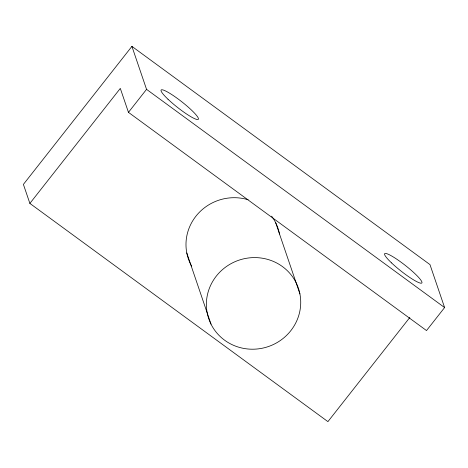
<?xml version="1.0" encoding="UTF-8"?>
<svg xmlns="http://www.w3.org/2000/svg" width="468" height="468" viewBox="0 0 468 468"><rect width="100%" height="100%" fill="white"/><g stroke="black" fill="none" stroke-linecap="round" stroke-linejoin="round"><path stroke-width="0.7" d="M29.876 203.41L120.305 88.393L128.46 112.355L426.512 330.566L444.6 307.564L429.969 264.59L131.917 46.373L23.4 184.392L29.876 203.41L327.922 421.627L409.81 317.48M128.46 112.355L146.548 89.347L131.917 46.373M146.548 89.347L444.6 307.564M275.693 222.768L299.918 293.945A47.35 45.63 -18.8 0 1 237.896 346.952A47.35 45.63 -18.8 0 1 222.832 269.316A47.35 45.63 -18.8 0 1 299.918 293.945M186.791 252.966L211.009 324.143M191.605 266.099A47.35 45.63 -18.8 0 1 197.086 214.783A47.35 45.63 -18.8 0 1 248.134 199.748M271.639 216.175A47.35 45.63 -18.8 0 1 279.525 234.047M168 99.239A23.675 3.539 38.2 0 0 198.251 119.369A23.675 3.539 38.2 0 0 172.938 95.332A23.675 3.539 38.2 0 0 168 99.239M391.535 262.899A23.675 3.539 38.2 0 0 421.785 283.035A23.675 3.539 38.2 0 0 396.472 258.991A23.675 3.539 38.2 0 0 391.535 262.899"/></g></svg>
